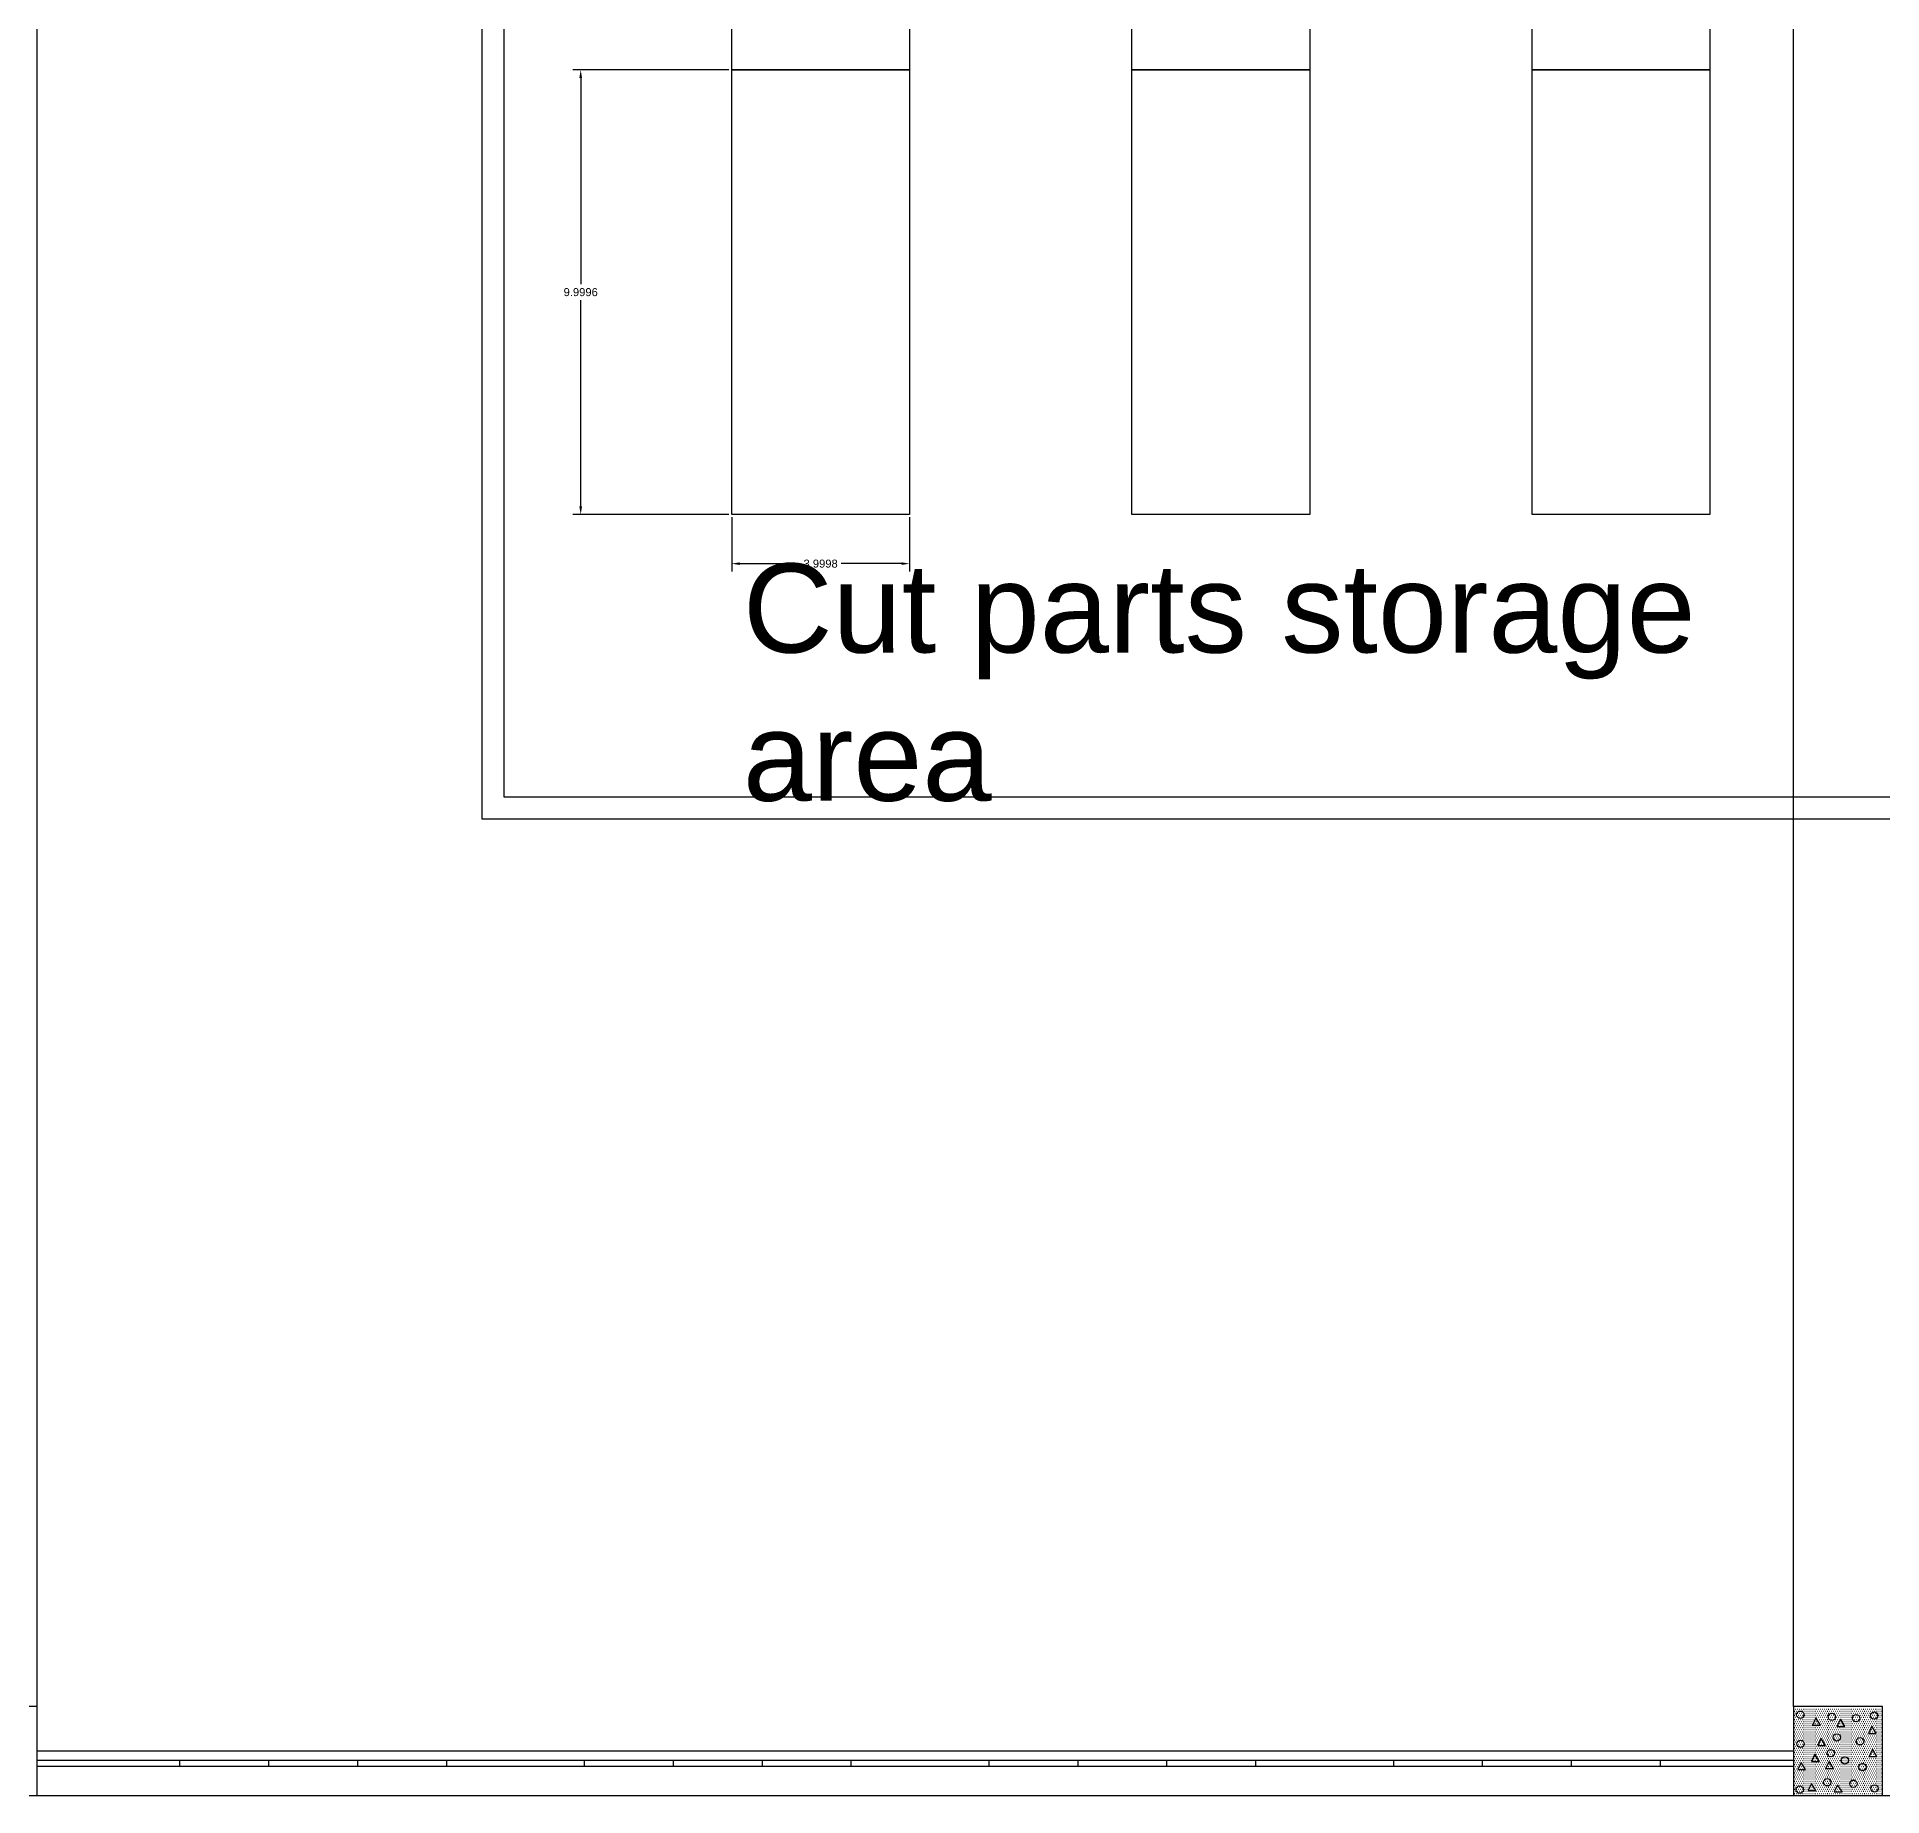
# Model space of a CAD drawing. Header units: feet. Extents: x 200 to 992, y 45 to 257.
# Drawn here: x 284.81 to 326.31, y 87.88 to 127.44 of the extents above; entities that cross this region are included whole.
import ezdxf

# ---------------------------------------------------------------- set-up
doc = ezdxf.new("R2010")
doc.units = ezdxf.units.FT
doc.header["$MEASUREMENT"] = 0
for name, color, linetype in [('1-AB', 7, 'Continuous'), ('beampillar', 80, 'Continuous'), ('hatch pillar', 20, 'Continuous'), ('inner walls', 1, 'Continuous'), ('prep side', 220, 'Continuous'), ('wall', 24, 'Continuous'), ('windows', 241, 'Continuous')]:
    doc.layers.add(name, color=color, linetype=linetype)
doc.styles.get("Standard").update_dxf_attribs({"font": 'arial.ttf'})
doc.dimstyles.get("Standard").update_dxf_attribs({"dimtxt": 0.18, "dimasz": 0.18, "dimexe": 0.18, "dimexo": 0.0625, "dimgap": 0.09, "dimtad": 0, "dimtih": 1, "dimtoh": 1, "dimdec": 4, "dimzin": 0, "dimdsep": 46, "dimtxsty": 'Standard', "dimcen": 0.09, "dimadec": 0, "dimazin": 0, "dimtfac": 1, "dimtdec": 4, "dimtofl": 0, "dimtmove": 0, "dimatfit": 3, "dimfxl": 1, "dimtolj": 1, "dimtzin": 0, "dimarcsym": 0})

# ---------------------------------------------------------------- blocks, each defined once
blk = doc.blocks.new('hatchedpillar')
at = {"layer": 'hatch pillar', "linetype": 'ByBlock', "true_color": 0xf4ee51}
h = blk.add_hatch(dxfattribs=at)
h.set_pattern_fill('DOTS', color=41, scale=0.74)
h.set_pattern_definition([(0, (122.4823, -164.541804), (0.023125, 0.04625), [0, -0.04625])])
h.paths.add_polyline_path([(326.3, 89.876), (324.3, 89.876), (324.3, 87.876), (326.3, 87.876)])
at = {"layer": 'hatch pillar', "linetype": 'Continuous', "lineweight": -3, "ltscale": 2}
for p, q in [((324.821, 89.636), (324.744, 89.474)), ((324.744, 89.474), (324.922, 89.474)), ((324.922, 89.474), (324.821, 89.636)), ((325.37, 89.605), (325.292, 89.443)), ((325.292, 89.443), (325.47, 89.443)), ((325.47, 89.443), (325.37, 89.605)), ((326.077, 89.446), (326, 89.284)), ((326, 89.284), (326.177, 89.284)), ((326.177, 89.284), (326.077, 89.446)), ((324.798, 88.818), (324.721, 88.656)), ((324.898, 88.656), (324.798, 88.818)), ((324.937, 89.173), (324.86, 89.011)), ((324.86, 89.011), (325.037, 89.011)), ((325.037, 89.011), (324.937, 89.173)), ((326.091, 88.931), (326.014, 88.769)), ((326.191, 88.769), (326.091, 88.931)), ((324.487, 88.635), (324.41, 88.473)), ((324.41, 88.473), (324.588, 88.473)), ((324.588, 88.473), (324.487, 88.635)), ((324.721, 88.656), (324.898, 88.656)), ((325.115, 88.656), (325.037, 88.494)), ((325.037, 88.494), (325.215, 88.494)), ((325.215, 88.494), (325.115, 88.656)), ((326.014, 88.769), (326.191, 88.769)), ((324.721, 88.162), (324.644, 88)), ((324.644, 88), (324.821, 88)), ((324.821, 88), (324.721, 88.162)), ((325.308, 88.132), (325.231, 87.97)), ((325.408, 87.97), (325.308, 88.132)), ((325.231, 87.97), (325.408, 87.97))]:
    blk.add_line(p, q, dxfattribs=at)
for centre in [(324.469, 89.707), (325.177, 89.659), (325.725, 89.628), (326.13, 89.686), (325.292, 89.196), (324.476, 89.051), (325.153, 88.841), (325.812, 89.108), (325.47, 88.679), (325.868, 88.529), (324.455, 88.021), (325.076, 88.186), (325.663, 88.155), (326.137, 88.049)]:
    blk.add_circle(centre, 0.0821, dxfattribs=at)
blk = doc.blocks.new('*U2114')
blk.add_lwpolyline([(-4.9998, 1.99992), (4.9998, 1.99992), (4.9998, -1.99992), (-4.9998, -1.99992)], close=True)
blk = doc.blocks.new('*U2115')
at = {"color": 0, "linetype": 'ByBlock', "lineweight": -2, "transparency": 16777216}
for p in [(0, 26.99892), (9.9996, 26.99892), (19.9992, 26.99892), (29.9988, 26.99892), (0, 17.99928), (9.9996, 17.99928), (19.9992, 17.99928), (29.9988, 17.99928), (0, 8.99964), (9.9996, 8.99964), (19.9992, 8.99964), (29.9988, 8.99964), (0, 0), (9.9996, 0), (19.9992, 0), (29.9988, 0)]:
    blk.add_blockref('*U2114', p, dxfattribs=at)
blk = doc.blocks.new('*D2157')
at = {"layer": '1-AB', "color": 0, "linetype": 'ByBlock', "lineweight": -2, "transparency": 16777216}
for p, q in [((300.373, 126.701), (296.859, 126.701)), ((297.039, 126.521), (297.039, 121.884)), ((297.039, 116.882), (297.039, 121.52)), ((300.373, 116.702), (296.859, 116.702))]:
    blk.add_line(p, q, dxfattribs=at)
at = {"layer": '1-AB', "color": 0, "linetype": 'ByBlock', "transparency": 16777216}
for points in [[(297.009, 126.521), (297.069, 126.521), (297.039, 126.701)], [(297.009, 116.882), (297.069, 116.882), (297.039, 116.702)]]:
    blk.add_solid(points, dxfattribs=at)
at = {"layer": 'Defpoints', "color": 0, "linetype": 'ByBlock', "transparency": 16777216}
for p in [(300.435, 126.701), (297.039, 116.702), (300.435, 116.702)]:
    blk.add_point(p, dxfattribs=at)
at = {"layer": '1-AB', "color": 0, "linetype": 'ByBlock', "transparency": 16777216, "insert": (297.039, 121.702), "char_height": 0.18, "attachment_point": 5}
blk.add_mtext('\\A1;9.9996', dxfattribs=at)
blk = doc.blocks.new('*D2158')
at = {"layer": '1-AB', "color": 0, "linetype": 'ByBlock', "lineweight": -2, "transparency": 16777216}
for p, q in [((300.435, 116.639), (300.435, 115.416)), ((304.435, 116.639), (304.435, 115.416)), ((300.615, 115.596), (301.972, 115.596)), ((304.255, 115.596), (302.899, 115.596))]:
    blk.add_line(p, q, dxfattribs=at)
at = {"layer": '1-AB', "color": 0, "linetype": 'ByBlock', "transparency": 16777216}
for points in [[(300.615, 115.626), (300.615, 115.566), (300.435, 115.596)], [(304.255, 115.626), (304.255, 115.566), (304.435, 115.596)]]:
    blk.add_solid(points, dxfattribs=at)
at = {"layer": 'Defpoints', "color": 0, "linetype": 'ByBlock', "transparency": 16777216}
for p in [(300.435, 116.702), (304.435, 116.702), (304.435, 115.596)]:
    blk.add_point(p, dxfattribs=at)
at = {"layer": '1-AB', "color": 0, "linetype": 'ByBlock', "transparency": 16777216, "insert": (302.435, 115.596), "char_height": 0.18, "attachment_point": 5}
blk.add_mtext('\\A1;3.9998', dxfattribs=at)

msp = doc.modelspace()

# ---------------------------------------------------------------- linework, layer by layer
at = {"layer": 'beampillar', "linetype": 'ByBlock'}
for p, q in [((284.8173, 89.8907), (284.8173, 254.41766)), ((324.3173, 89.8907), (324.3173, 254.41766)), ((199.8173, 87.8907), (353.39425, 87.8907))]:
    msp.add_line(p, q, dxfattribs=at)
for points in [[(282.8173, 87.8907), (284.8173, 87.8907), (284.8173, 89.8907), (282.8173, 89.8907)], [(324.3173, 87.8907), (326.3173, 87.8907), (326.3173, 89.8907), (324.3173, 89.8907)]]:
    msp.add_lwpolyline(points, close=True, dxfattribs=at)
at = {"layer": 'inner walls', "linetype": 'ByBlock'}
for points in [[(294.82086, 158.69458), (337.7133, 158.69458), (337.7133, 109.84534), (294.82086, 109.84534)], [(295.32086, 158.19458), (337.2133, 158.19458), (337.2133, 110.34534), (295.32086, 110.34534)]]:
    msp.add_lwpolyline(points, close=True, dxfattribs=at)
at = {"layer": 'wall', "linetype": 'ByBlock'}
for p, q in [((284.8173, 88.8907), (324.3173, 88.8907)), ((199.8173, 87.8907), (353.39425, 87.8907))]:
    msp.add_line(p, q, dxfattribs=at)
at = {"layer": 'windows', "linetype": 'ByBlock'}
for p, q in [((284.8173, 88.6807), (324.3173, 88.6807)), ((284.8173, 88.5507), (324.3173, 88.5507)), ((288.0173, 88.6807), (288.0173, 88.5507)), ((290.0173, 88.6807), (290.0173, 88.5507)), ((292.0173, 88.6807), (292.0173, 88.5507)), ((294.0173, 88.6807), (294.0173, 88.5507)), ((297.1173, 88.6807), (297.1173, 88.5507)), ((299.1173, 88.6807), (299.1173, 88.5507)), ((301.1173, 88.6807), (301.1173, 88.5507)), ((303.1173, 88.6807), (303.1173, 88.5507)), ((303.1173, 88.6807), (303.1173, 88.5507)), ((303.1173, 88.6807), (303.1173, 88.5507)), ((306.2173, 88.6807), (306.2173, 88.5507)), ((308.2173, 88.6807), (308.2173, 88.5507)), ((310.2173, 88.6807), (310.2173, 88.5507)), ((312.2173, 88.6807), (312.2173, 88.5507)), ((312.2173, 88.6807), (312.2173, 88.5507)), ((312.2173, 88.6807), (312.2173, 88.5507)), ((315.3173, 88.6807), (315.3173, 88.5507)), ((317.3173, 88.6807), (317.3173, 88.5507)), ((319.3173, 88.6807), (319.3173, 88.5507)), ((321.3173, 88.6807), (321.3173, 88.5507)), ((321.3173, 88.6807), (321.3173, 88.5507))]:
    msp.add_line(p, q, dxfattribs=at)

# ---------------------------------------------------------------- block references
at = {"rotation": 270}
msp.add_blockref('*U2115', (302.43538, 151.70043), dxfattribs=at)
at = {"layer": 'prep side', "linetype": 'ByBlock'}
msp.add_blockref('hatchedpillar', (0, 0), dxfattribs=at)

# ---------------------------------------------------------------- texts
at = {"layer": 'prep side', "linetype": 'ByBlock', "insert": (300.68682, 115.59645), "char_height": 2, "attachment_point": 1}
msp.add_mtext_dynamic_manual_height_columns('Cut parts storage area', width=23.6304776, gutter_width=1, heights=[0], dxfattribs=at)

# ---------------------------------------------------------------- dimensions: what is measured, and where the dimension line sits
at = {"layer": '1-AB', "linetype": 'ByBlock'}
dim = msp.add_linear_dim(base=(297.03857, 116.70183), p1=(300.43546, 126.70143), p2=(300.43546, 116.70183), angle=90, dimstyle='Standard', dxfattribs=at)
dim.commit()
dim.dimension.update_dxf_attribs({"geometry": '*D2157', "text_midpoint": (297.03857, 121.70163)})
dim = msp.add_linear_dim(base=(304.4353, 115.59645), p1=(300.43546, 116.70183), p2=(304.4353, 116.70183), dimstyle='Standard', dxfattribs=at)
dim.commit()
dim.dimension.update_dxf_attribs({"geometry": '*D2158', "text_midpoint": (302.43538, 115.59645)})

doc.saveas('drawing.dxf')
